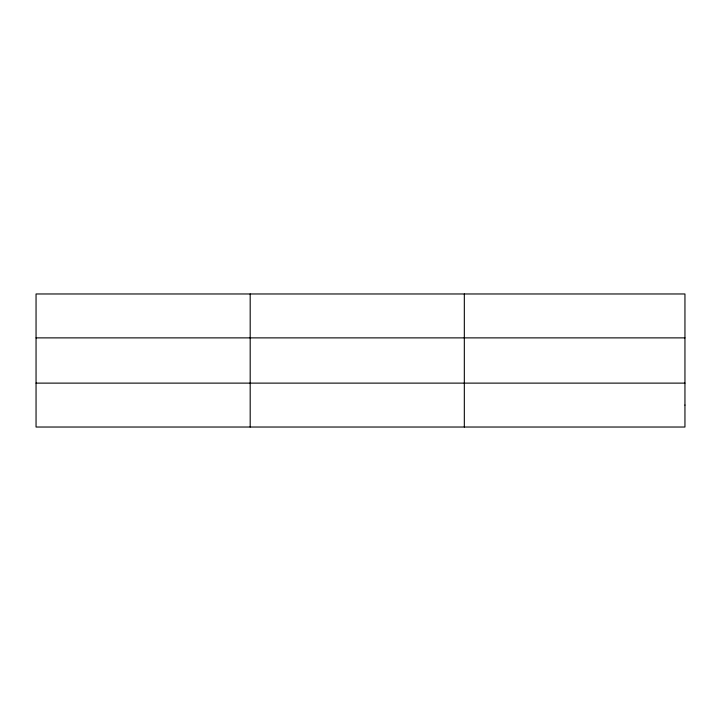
<?xml version="1.0" encoding="UTF-8"?>
<svg xmlns="http://www.w3.org/2000/svg" width="721" height="721" viewBox="0 0 721 721"><rect width="100%" height="100%" fill="white"/><g stroke="black" fill="none" stroke-linecap="round" stroke-linejoin="round"><path stroke-width="1.08" d="M250.187 427.03L250.187 293.97M464.324 427.03L464.324 293.97M36.05 337.879L684.95 337.879M36.05 383.121L684.95 383.121M684.95 405.076L684.95 427.03L36.05 427.03L36.05 293.97L684.95 293.97L684.95 405.076"/></g></svg>
